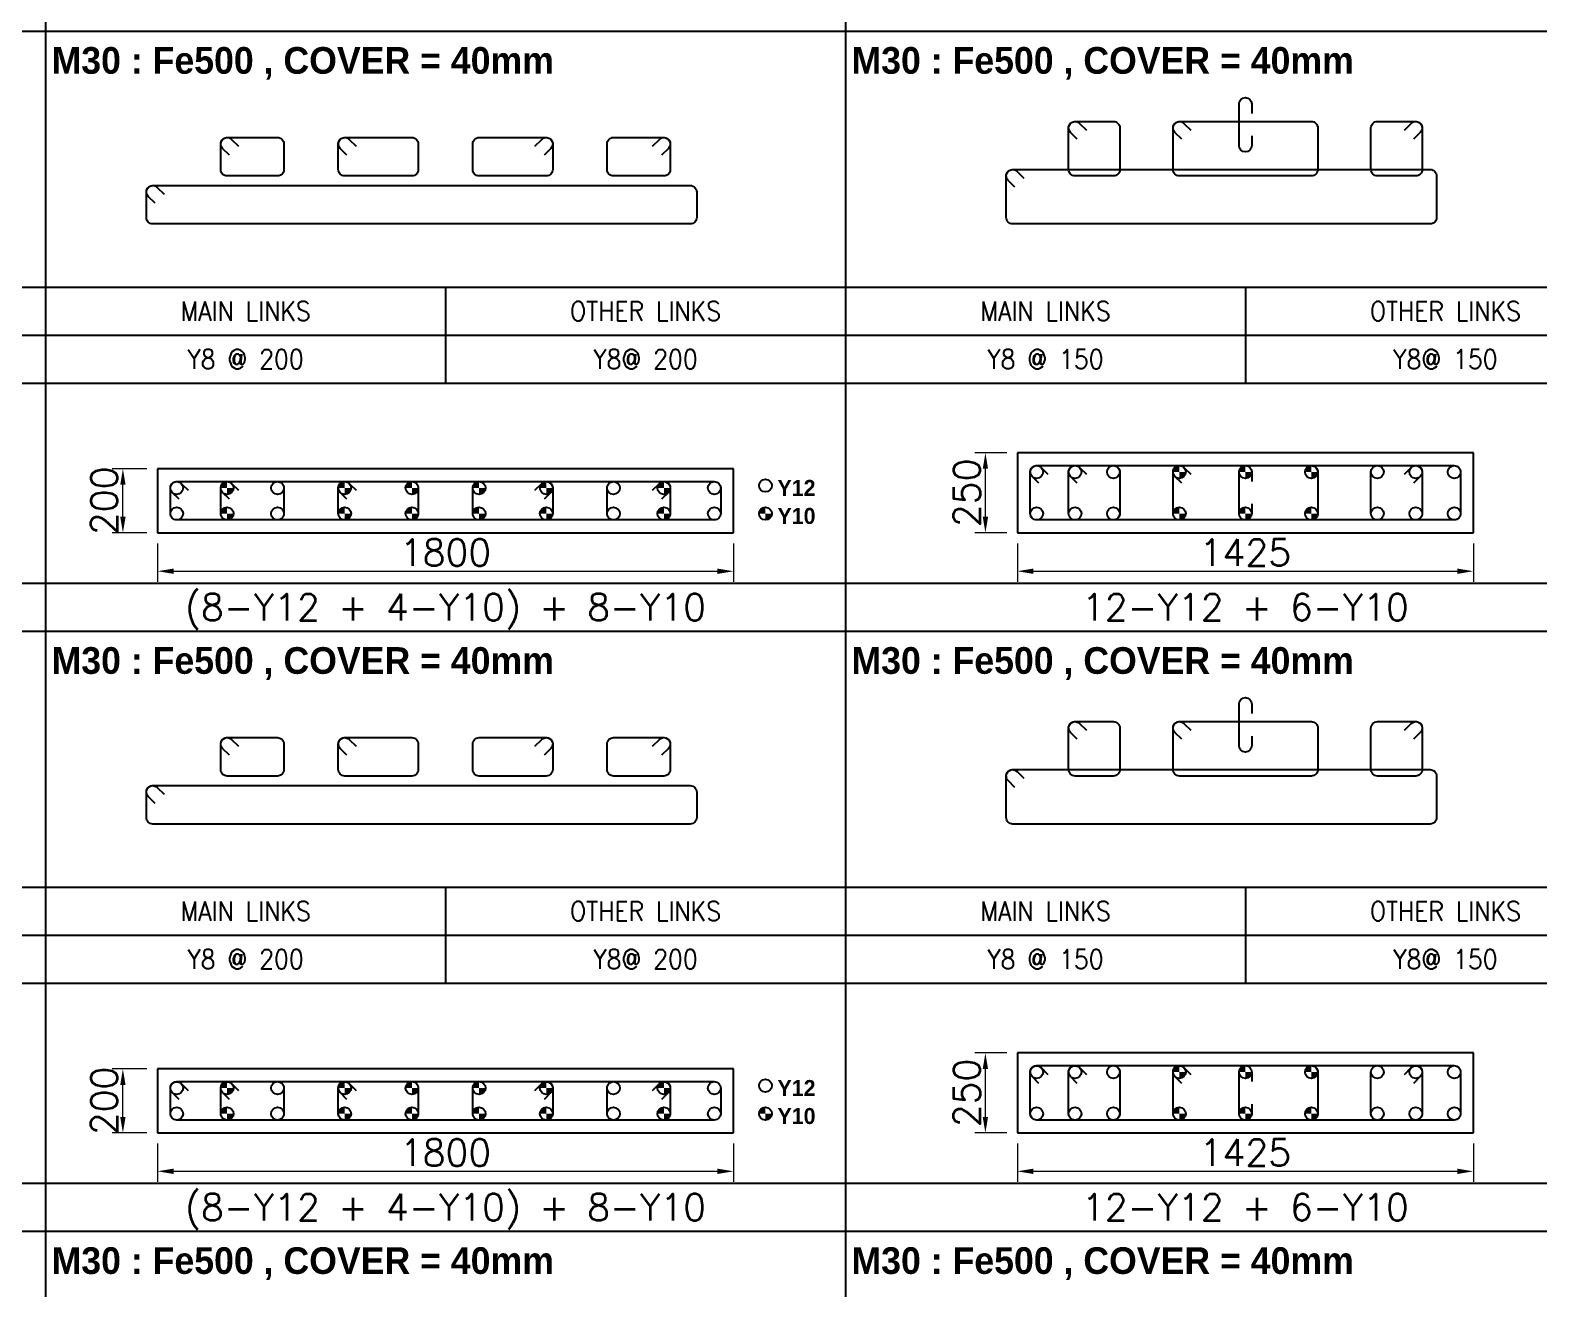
# Model space of a CAD drawing. Header units: millimetres. Extents: x -28707963 to -28231469, y 696001 to 896471.
# Drawn here: x -28290680 to -28276535, y 862882 to 874679 of the extents above; entities that cross this region are included whole.
import ezdxf
from ezdxf.enums import TextEntityAlignment as Align

# ---------------------------------------------------------------- set-up
doc = ezdxf.new("R2010")
doc.units = ezdxf.units.MM
doc.header["$MEASUREMENT"] = 0
doc.header["$PDMODE"] = 34
doc.header["$PDSIZE"] = -8
doc.layers.get('0').update_dxf_attribs({"lineweight": 5})
for name, color, linetype in [('04 NORMAL TEXT.', 4, 'Continuous'), ('09 COL TEXT-SCH', 2, 'Continuous'), ('14 REINF', 6, 'Continuous'), ('22 TABLE FRAME', 5, 'Continuous'), ('23 STIRRUPS', 5, 'Continuous'), ('TEXT', 4, 'Continuous')]:
    doc.layers.add(name, color=color, linetype=linetype)
doc.layers.add('19 COLUMN', color=1, linetype='Continuous', lineweight=25)
doc.styles.add('adani bold', font='')
doc.styles.add('ROMANS', font='simplex.shx')
doc.styles.get('adani bold').set_extended_font_data('Adani Bold', bold=True)
doc.dimstyles.new('D 50', dxfattribs={"dimscale": 100, "dimtxt": 3, "dimasz": 1.5, "dimexe": 1, "dimexo": 1, "dimgap": 0.5, "dimtad": 1, "dimdec": 0, "dimdsep": 46, "dimtxsty": 'ROMANS', "dimcen": 2.5, "dimclrd": 5, "dimclre": 5, "dimclrt": 4, "dimadec": 0, "dimazin": 0, "dimtfac": 1, "dimtdec": 0, "dimtmove": 0, "dimatfit": 3, "dimfxl": 1, "dimlwd": 0, "dimlwe": 0, "dimarcsym": 0})

# ---------------------------------------------------------------- blocks, each defined once
blk = doc.blocks.new('*D838')
at = {"color": 5, "lineweight": 0, "transparency": 16777216}
for p, q in [((-28289486, 864243), (-28289486, 863883)), ((-28284086, 864243), (-28284086, 863883)), ((-28289336, 863983), (-28284236, 863983))]:
    blk.add_line(p, q, dxfattribs=at)
at = {"color": 5, "transparency": 16777216}
for points in [[(-28289336, 864008), (-28289336, 863958), (-28289486, 863983)], [(-28284236, 863958), (-28284236, 864008), (-28284086, 863983)]]:
    blk.add_solid(points, dxfattribs=at)
at = {"layer": 'Defpoints', "color": 0, "transparency": 16777216}
for p in [(-28289486, 864343), (-28284086, 864343), (-28284086, 863983)]:
    blk.add_point(p, dxfattribs=at)
at = {"color": 4, "transparency": 16777216, "insert": (-28286786, 864158), "char_height": 250, "attachment_point": 5, "style": 'ROMANS'}
blk.add_mtext('1800', dxfattribs=at)
blk = doc.blocks.new('*D839')
at = {"color": 5, "lineweight": 0, "transparency": 16777216}
for p, q in [((-28289486, 869868), (-28289486, 869508)), ((-28284086, 869868), (-28284086, 869508)), ((-28289336, 869608), (-28284236, 869608))]:
    blk.add_line(p, q, dxfattribs=at)
at = {"color": 5, "transparency": 16777216}
for points in [[(-28289336, 869633), (-28289336, 869583), (-28289486, 869608)], [(-28284236, 869583), (-28284236, 869633), (-28284086, 869608)]]:
    blk.add_solid(points, dxfattribs=at)
at = {"layer": 'Defpoints', "color": 0, "transparency": 16777216}
for p in [(-28289486, 869968), (-28284086, 869968), (-28284086, 869608)]:
    blk.add_point(p, dxfattribs=at)
at = {"color": 4, "transparency": 16777216, "insert": (-28286786, 869783), "char_height": 250, "attachment_point": 5, "style": 'ROMANS'}
blk.add_mtext('1800', dxfattribs=at)
blk = doc.blocks.new('*D841')
at = {"color": 5, "lineweight": 0, "transparency": 16777216}
for p, q in [((-28281424, 864243), (-28281424, 863883)), ((-28277149, 864243), (-28277149, 863883)), ((-28281274, 863983), (-28277299, 863983))]:
    blk.add_line(p, q, dxfattribs=at)
at = {"color": 5, "transparency": 16777216}
for points in [[(-28281274, 864008), (-28281274, 863958), (-28281424, 863983)], [(-28277299, 863958), (-28277299, 864008), (-28277149, 863983)]]:
    blk.add_solid(points, dxfattribs=at)
at = {"layer": 'Defpoints', "color": 0, "transparency": 16777216}
for p in [(-28281424, 864343), (-28277149, 864343), (-28277149, 863983)]:
    blk.add_point(p, dxfattribs=at)
at = {"color": 4, "transparency": 16777216, "insert": (-28279286, 864158), "char_height": 250, "attachment_point": 5, "style": 'ROMANS'}
blk.add_mtext('1425', dxfattribs=at)
blk = doc.blocks.new('*D842')
at = {"color": 5, "lineweight": 0, "transparency": 16777216}
for p, q in [((-28281524, 865093), (-28281824, 865093)), ((-28281724, 864493), (-28281724, 864943)), ((-28281524, 864343), (-28281824, 864343))]:
    blk.add_line(p, q, dxfattribs=at)
at = {"color": 5, "transparency": 16777216}
for points in [[(-28281699, 864943), (-28281749, 864943), (-28281724, 865093)], [(-28281749, 864493), (-28281699, 864493), (-28281724, 864343)]]:
    blk.add_solid(points, dxfattribs=at)
at = {"layer": 'Defpoints', "color": 0, "transparency": 16777216}
for p in [(-28281724, 865093), (-28281424, 865093), (-28281424, 864343)]:
    blk.add_point(p, dxfattribs=at)
at = {"color": 4, "transparency": 16777216, "insert": (-28281899, 864718), "char_height": 250, "attachment_point": 5, "rotation": 90, "style": 'ROMANS'}
blk.add_mtext('250', dxfattribs=at)
blk = doc.blocks.new('*D843')
at = {"color": 5, "lineweight": 0, "transparency": 16777216}
for p, q in [((-28281424, 869868), (-28281424, 869508)), ((-28277149, 869868), (-28277149, 869508)), ((-28281274, 869608), (-28277299, 869608))]:
    blk.add_line(p, q, dxfattribs=at)
at = {"color": 5, "transparency": 16777216}
for points in [[(-28281274, 869633), (-28281274, 869583), (-28281424, 869608)], [(-28277299, 869583), (-28277299, 869633), (-28277149, 869608)]]:
    blk.add_solid(points, dxfattribs=at)
at = {"layer": 'Defpoints', "color": 0, "transparency": 16777216}
for p in [(-28281424, 869968), (-28277149, 869968), (-28277149, 869608)]:
    blk.add_point(p, dxfattribs=at)
at = {"color": 4, "transparency": 16777216, "insert": (-28279286, 869783), "char_height": 250, "attachment_point": 5, "style": 'ROMANS'}
blk.add_mtext('1425', dxfattribs=at)
blk = doc.blocks.new('*D844')
at = {"color": 5, "lineweight": 0, "transparency": 16777216}
for p, q in [((-28281524, 870718), (-28281824, 870718)), ((-28281724, 870118), (-28281724, 870568)), ((-28281524, 869968), (-28281824, 869968))]:
    blk.add_line(p, q, dxfattribs=at)
at = {"color": 5, "transparency": 16777216}
for points in [[(-28281699, 870568), (-28281749, 870568), (-28281724, 870718)], [(-28281749, 870118), (-28281699, 870118), (-28281724, 869968)]]:
    blk.add_solid(points, dxfattribs=at)
at = {"layer": 'Defpoints', "color": 0, "transparency": 16777216}
for p in [(-28281724, 870718), (-28281424, 870718), (-28281424, 869968)]:
    blk.add_point(p, dxfattribs=at)
at = {"color": 4, "transparency": 16777216, "insert": (-28281899, 870343), "char_height": 250, "attachment_point": 5, "rotation": 90, "style": 'ROMANS'}
blk.add_mtext('250', dxfattribs=at)
blk = doc.blocks.new('*D859')
at = {"color": 5, "lineweight": 0, "transparency": 16777216}
for p, q in [((-28289586, 864943), (-28289911, 864943)), ((-28289811, 864493), (-28289811, 864793)), ((-28289586, 864343), (-28289911, 864343))]:
    blk.add_line(p, q, dxfattribs=at)
at = {"color": 5, "transparency": 16777216}
for points in [[(-28289786, 864793), (-28289836, 864793), (-28289811, 864943)], [(-28289836, 864493), (-28289786, 864493), (-28289811, 864343)]]:
    blk.add_solid(points, dxfattribs=at)
at = {"layer": 'Defpoints', "color": 0, "transparency": 16777216}
for p in [(-28289811, 864943), (-28289486, 864943), (-28289486, 864343)]:
    blk.add_point(p, dxfattribs=at)
at = {"color": 4, "transparency": 16777216, "insert": (-28289986, 864643), "char_height": 250, "attachment_point": 5, "rotation": 90, "style": 'ROMANS'}
blk.add_mtext('200', dxfattribs=at)
blk = doc.blocks.new('*D860')
at = {"color": 5, "lineweight": 0, "transparency": 16777216}
for p, q in [((-28289586, 870568), (-28289911, 870568)), ((-28289811, 870118), (-28289811, 870418)), ((-28289586, 869968), (-28289911, 869968))]:
    blk.add_line(p, q, dxfattribs=at)
at = {"color": 5, "transparency": 16777216}
for points in [[(-28289786, 870418), (-28289836, 870418), (-28289811, 870568)], [(-28289836, 870118), (-28289786, 870118), (-28289811, 869968)]]:
    blk.add_solid(points, dxfattribs=at)
at = {"layer": 'Defpoints', "color": 0, "transparency": 16777216}
for p in [(-28289811, 870568), (-28289486, 870568), (-28289486, 869968)]:
    blk.add_point(p, dxfattribs=at)
at = {"color": 4, "transparency": 16777216, "insert": (-28289986, 870268), "char_height": 250, "attachment_point": 5, "rotation": 90, "style": 'ROMANS'}
blk.add_mtext('200', dxfattribs=at)

msp = doc.modelspace()

# ---------------------------------------------------------------- hatches: boundary and pattern name
at = {"layer": '14 REINF'}
h = msp.add_hatch(color=6, dxfattribs=at)
edge = h.paths.add_edge_path(flags=0)
edge.add_line((-28279964.8, 870538.4), (-28279904.8, 870538.4))
edge.add_line((-28279904.8, 870538.4), (-28279904.8, 870598.4))
edge.add_arc((-28279904.8, 870538.4), 60, 90, 180)
edge = h.paths.add_edge_path(flags=0)
edge.add_line((-28279844.8, 870538.4), (-28279904.8, 870538.4))
edge.add_line((-28279904.8, 870538.4), (-28279904.8, 870478.4))
edge.add_arc((-28279904.8, 870538.4), 60, 270, 360)
h = msp.add_hatch(color=6, dxfattribs=at)
edge = h.paths.add_edge_path(flags=0)
edge.add_line((-28279346.1, 870538.4), (-28279286.1, 870538.4))
edge.add_line((-28279286.1, 870538.4), (-28279286.1, 870598.4))
edge.add_arc((-28279286.1, 870538.4), 60, 90, 180)
edge = h.paths.add_edge_path(flags=0)
edge.add_line((-28279226.1, 870538.4), (-28279286.1, 870538.4))
edge.add_line((-28279286.1, 870538.4), (-28279286.1, 870478.4))
edge.add_arc((-28279286.1, 870538.4), 60, 270, 360)
h = msp.add_hatch(color=6, dxfattribs=at)
edge = h.paths.add_edge_path(flags=0)
edge.add_line((-28278727.3, 870538.4), (-28278667.3, 870538.4))
edge.add_line((-28278667.3, 870538.4), (-28278667.3, 870598.4))
edge.add_arc((-28278667.3, 870538.4), 60, 90, 180)
edge = h.paths.add_edge_path(flags=0)
edge.add_line((-28278607.3, 870538.4), (-28278667.3, 870538.4))
edge.add_line((-28278667.3, 870538.4), (-28278667.3, 870478.4))
edge.add_arc((-28278667.3, 870538.4), 60, 270, 360)
h = msp.add_hatch(color=6, dxfattribs=at)
edge = h.paths.add_edge_path(flags=0)
edge.add_line((-28288893.6, 870388.4), (-28288833.6, 870388.4))
edge.add_line((-28288833.6, 870388.4), (-28288833.6, 870448.4))
edge.add_arc((-28288833.6, 870388.4), 60, 90, 180)
edge = h.paths.add_edge_path(flags=0)
edge.add_line((-28288773.6, 870388.4), (-28288833.6, 870388.4))
edge.add_line((-28288833.6, 870388.4), (-28288833.6, 870328.4))
edge.add_arc((-28288833.6, 870388.4), 60, 270, 360)
h = msp.add_hatch(color=6, dxfattribs=at)
edge = h.paths.add_edge_path(flags=0)
edge.add_line((-28287791.1, 870388.4), (-28287731.1, 870388.4))
edge.add_line((-28287731.1, 870388.4), (-28287731.1, 870448.4))
edge.add_arc((-28287731.1, 870388.4), 60, 90, 180)
edge = h.paths.add_edge_path(flags=0)
edge.add_line((-28287671.1, 870388.4), (-28287731.1, 870388.4))
edge.add_line((-28287731.1, 870388.4), (-28287731.1, 870328.4))
edge.add_arc((-28287731.1, 870388.4), 60, 270, 360)
h = msp.add_hatch(color=6, dxfattribs=at)
edge = h.paths.add_edge_path(flags=0)
edge.add_line((-28287161.1, 870388.4), (-28287101.1, 870388.4))
edge.add_line((-28287101.1, 870388.4), (-28287101.1, 870448.4))
edge.add_arc((-28287101.1, 870388.4), 60, 90, 180)
edge = h.paths.add_edge_path(flags=0)
edge.add_line((-28287041.1, 870388.4), (-28287101.1, 870388.4))
edge.add_line((-28287101.1, 870388.4), (-28287101.1, 870328.4))
edge.add_arc((-28287101.1, 870388.4), 60, 270, 360)
h = msp.add_hatch(color=6, dxfattribs=at)
edge = h.paths.add_edge_path(flags=0)
edge.add_line((-28286531.1, 870388.4), (-28286471.1, 870388.4))
edge.add_line((-28286471.1, 870388.4), (-28286471.1, 870448.4))
edge.add_arc((-28286471.1, 870388.4), 60, 90, 180)
edge = h.paths.add_edge_path(flags=0)
edge.add_line((-28286411.1, 870388.4), (-28286471.1, 870388.4))
edge.add_line((-28286471.1, 870388.4), (-28286471.1, 870328.4))
edge.add_arc((-28286471.1, 870388.4), 60, 270, 360)
h = msp.add_hatch(color=6, dxfattribs=at)
edge = h.paths.add_edge_path(flags=0)
edge.add_line((-28285901.1, 870388.4), (-28285841.1, 870388.4))
edge.add_line((-28285841.1, 870388.4), (-28285841.1, 870448.4))
edge.add_arc((-28285841.1, 870388.4), 60, 90, 180)
edge = h.paths.add_edge_path(flags=0)
edge.add_line((-28285781.1, 870388.4), (-28285841.1, 870388.4))
edge.add_line((-28285841.1, 870388.4), (-28285841.1, 870328.4))
edge.add_arc((-28285841.1, 870388.4), 60, 270, 360)
h = msp.add_hatch(color=6, dxfattribs=at)
edge = h.paths.add_edge_path(flags=0)
edge.add_line((-28284798.6, 870388.4), (-28284738.6, 870388.4))
edge.add_line((-28284738.6, 870388.4), (-28284738.6, 870448.4))
edge.add_arc((-28284738.6, 870388.4), 60, 90, 180)
edge = h.paths.add_edge_path(flags=0)
edge.add_line((-28284678.6, 870388.4), (-28284738.6, 870388.4))
edge.add_line((-28284738.6, 870388.4), (-28284738.6, 870328.4))
edge.add_arc((-28284738.6, 870388.4), 60, 270, 360)
h = msp.add_hatch(color=6, dxfattribs=at)
edge = h.paths.add_edge_path(flags=0)
edge.add_line((-28288893.6, 870148.4), (-28288833.6, 870148.4))
edge.add_line((-28288833.6, 870148.4), (-28288833.6, 870208.4))
edge.add_arc((-28288833.6, 870148.4), 60, 90, 180)
edge = h.paths.add_edge_path(flags=0)
edge.add_line((-28288773.6, 870148.4), (-28288833.6, 870148.4))
edge.add_line((-28288833.6, 870148.4), (-28288833.6, 870088.4))
edge.add_arc((-28288833.6, 870148.4), 60, 270, 360)
h = msp.add_hatch(color=6, dxfattribs=at)
edge = h.paths.add_edge_path(flags=0)
edge.add_line((-28287791.1, 870148.4), (-28287731.1, 870148.4))
edge.add_line((-28287731.1, 870148.4), (-28287731.1, 870208.4))
edge.add_arc((-28287731.1, 870148.4), 60, 90, 180)
edge = h.paths.add_edge_path(flags=0)
edge.add_line((-28287671.1, 870148.4), (-28287731.1, 870148.4))
edge.add_line((-28287731.1, 870148.4), (-28287731.1, 870088.4))
edge.add_arc((-28287731.1, 870148.4), 60, 270, 360)
h = msp.add_hatch(color=6, dxfattribs=at)
edge = h.paths.add_edge_path(flags=0)
edge.add_line((-28287161.1, 870148.4), (-28287101.1, 870148.4))
edge.add_line((-28287101.1, 870148.4), (-28287101.1, 870208.4))
edge.add_arc((-28287101.1, 870148.4), 60, 90, 180)
edge = h.paths.add_edge_path(flags=0)
edge.add_line((-28287041.1, 870148.4), (-28287101.1, 870148.4))
edge.add_line((-28287101.1, 870148.4), (-28287101.1, 870088.4))
edge.add_arc((-28287101.1, 870148.4), 60, 270, 360)
h = msp.add_hatch(color=6, dxfattribs=at)
edge = h.paths.add_edge_path(flags=0)
edge.add_line((-28286531.1, 870148.4), (-28286471.1, 870148.4))
edge.add_line((-28286471.1, 870148.4), (-28286471.1, 870208.4))
edge.add_arc((-28286471.1, 870148.4), 60, 90, 180)
edge = h.paths.add_edge_path(flags=0)
edge.add_line((-28286411.1, 870148.4), (-28286471.1, 870148.4))
edge.add_line((-28286471.1, 870148.4), (-28286471.1, 870088.4))
edge.add_arc((-28286471.1, 870148.4), 60, 270, 360)
h = msp.add_hatch(color=6, dxfattribs=at)
edge = h.paths.add_edge_path(flags=0)
edge.add_line((-28285901.1, 870148.4), (-28285841.1, 870148.4))
edge.add_line((-28285841.1, 870148.4), (-28285841.1, 870208.4))
edge.add_arc((-28285841.1, 870148.4), 60, 90, 180)
edge = h.paths.add_edge_path(flags=0)
edge.add_line((-28285781.1, 870148.4), (-28285841.1, 870148.4))
edge.add_line((-28285841.1, 870148.4), (-28285841.1, 870088.4))
edge.add_arc((-28285841.1, 870148.4), 60, 270, 360)
h = msp.add_hatch(color=6, dxfattribs=at)
edge = h.paths.add_edge_path(flags=0)
edge.add_line((-28284798.6, 870148.4), (-28284738.6, 870148.4))
edge.add_line((-28284738.6, 870148.4), (-28284738.6, 870208.4))
edge.add_arc((-28284738.6, 870148.4), 60, 90, 180)
edge = h.paths.add_edge_path(flags=0)
edge.add_line((-28284678.6, 870148.4), (-28284738.6, 870148.4))
edge.add_line((-28284738.6, 870148.4), (-28284738.6, 870088.4))
edge.add_arc((-28284738.6, 870148.4), 60, 270, 360)
h = msp.add_hatch(color=6, dxfattribs=at)
edge = h.paths.add_edge_path(flags=0)
edge.add_line((-28283846.1, 870148.4), (-28283786.1, 870148.4))
edge.add_line((-28283786.1, 870148.4), (-28283786.1, 870208.4))
edge.add_arc((-28283786.1, 870148.4), 60, 90, 180)
edge = h.paths.add_edge_path(flags=0)
edge.add_line((-28283726.1, 870148.4), (-28283786.1, 870148.4))
edge.add_line((-28283786.1, 870148.4), (-28283786.1, 870088.4))
edge.add_arc((-28283786.1, 870148.4), 60, 270, 360)
h = msp.add_hatch(color=6, dxfattribs=at)
edge = h.paths.add_edge_path(flags=0)
edge.add_line((-28279964.8, 870148.4), (-28279904.8, 870148.4))
edge.add_line((-28279904.8, 870148.4), (-28279904.8, 870208.4))
edge.add_arc((-28279904.8, 870148.4), 60, 90, 180)
edge = h.paths.add_edge_path(flags=0)
edge.add_line((-28279844.8, 870148.4), (-28279904.8, 870148.4))
edge.add_line((-28279904.8, 870148.4), (-28279904.8, 870088.4))
edge.add_arc((-28279904.8, 870148.4), 60, 270, 360)
h = msp.add_hatch(color=6, dxfattribs=at)
edge = h.paths.add_edge_path(flags=0)
edge.add_line((-28279346.1, 870148.4), (-28279286.1, 870148.4))
edge.add_line((-28279286.1, 870148.4), (-28279286.1, 870208.4))
edge.add_arc((-28279286.1, 870148.4), 60, 90, 180)
edge = h.paths.add_edge_path(flags=0)
edge.add_line((-28279226.1, 870148.4), (-28279286.1, 870148.4))
edge.add_line((-28279286.1, 870148.4), (-28279286.1, 870088.4))
edge.add_arc((-28279286.1, 870148.4), 60, 270, 360)
h = msp.add_hatch(color=6, dxfattribs=at)
edge = h.paths.add_edge_path(flags=0)
edge.add_line((-28278727.3, 870148.4), (-28278667.3, 870148.4))
edge.add_line((-28278667.3, 870148.4), (-28278667.3, 870208.4))
edge.add_arc((-28278667.3, 870148.4), 60, 90, 180)
edge = h.paths.add_edge_path(flags=0)
edge.add_line((-28278607.3, 870148.4), (-28278667.3, 870148.4))
edge.add_line((-28278667.3, 870148.4), (-28278667.3, 870088.4))
edge.add_arc((-28278667.3, 870148.4), 60, 270, 360)
h = msp.add_hatch(color=6, dxfattribs=at)
edge = h.paths.add_edge_path(flags=0)
edge.add_line((-28279964.8, 864913.4), (-28279904.8, 864913.4))
edge.add_line((-28279904.8, 864913.4), (-28279904.8, 864973.4))
edge.add_arc((-28279904.8, 864913.4), 60, 90, 180)
edge = h.paths.add_edge_path(flags=0)
edge.add_line((-28279844.8, 864913.4), (-28279904.8, 864913.4))
edge.add_line((-28279904.8, 864913.4), (-28279904.8, 864853.4))
edge.add_arc((-28279904.8, 864913.4), 60, 270, 360)
h = msp.add_hatch(color=6, dxfattribs=at)
edge = h.paths.add_edge_path(flags=0)
edge.add_line((-28279346.1, 864913.4), (-28279286.1, 864913.4))
edge.add_line((-28279286.1, 864913.4), (-28279286.1, 864973.4))
edge.add_arc((-28279286.1, 864913.4), 60, 90, 180)
edge = h.paths.add_edge_path(flags=0)
edge.add_line((-28279226.1, 864913.4), (-28279286.1, 864913.4))
edge.add_line((-28279286.1, 864913.4), (-28279286.1, 864853.4))
edge.add_arc((-28279286.1, 864913.4), 60, 270, 360)
h = msp.add_hatch(color=6, dxfattribs=at)
edge = h.paths.add_edge_path(flags=0)
edge.add_line((-28278727.3, 864913.4), (-28278667.3, 864913.4))
edge.add_line((-28278667.3, 864913.4), (-28278667.3, 864973.4))
edge.add_arc((-28278667.3, 864913.4), 60, 90, 180)
edge = h.paths.add_edge_path(flags=0)
edge.add_line((-28278607.3, 864913.4), (-28278667.3, 864913.4))
edge.add_line((-28278667.3, 864913.4), (-28278667.3, 864853.4))
edge.add_arc((-28278667.3, 864913.4), 60, 270, 360)
h = msp.add_hatch(color=6, dxfattribs=at)
edge = h.paths.add_edge_path(flags=0)
edge.add_line((-28288893.6, 864763.4), (-28288833.6, 864763.4))
edge.add_line((-28288833.6, 864763.4), (-28288833.6, 864823.4))
edge.add_arc((-28288833.6, 864763.4), 60, 90, 180)
edge = h.paths.add_edge_path(flags=0)
edge.add_line((-28288773.6, 864763.4), (-28288833.6, 864763.4))
edge.add_line((-28288833.6, 864763.4), (-28288833.6, 864703.4))
edge.add_arc((-28288833.6, 864763.4), 60, 270, 360)
h = msp.add_hatch(color=6, dxfattribs=at)
edge = h.paths.add_edge_path(flags=0)
edge.add_line((-28287791.1, 864763.4), (-28287731.1, 864763.4))
edge.add_line((-28287731.1, 864763.4), (-28287731.1, 864823.4))
edge.add_arc((-28287731.1, 864763.4), 60, 90, 180)
edge = h.paths.add_edge_path(flags=0)
edge.add_line((-28287671.1, 864763.4), (-28287731.1, 864763.4))
edge.add_line((-28287731.1, 864763.4), (-28287731.1, 864703.4))
edge.add_arc((-28287731.1, 864763.4), 60, 270, 360)
h = msp.add_hatch(color=6, dxfattribs=at)
edge = h.paths.add_edge_path(flags=0)
edge.add_line((-28287161.1, 864763.4), (-28287101.1, 864763.4))
edge.add_line((-28287101.1, 864763.4), (-28287101.1, 864823.4))
edge.add_arc((-28287101.1, 864763.4), 60, 90, 180)
edge = h.paths.add_edge_path(flags=0)
edge.add_line((-28287041.1, 864763.4), (-28287101.1, 864763.4))
edge.add_line((-28287101.1, 864763.4), (-28287101.1, 864703.4))
edge.add_arc((-28287101.1, 864763.4), 60, 270, 360)
h = msp.add_hatch(color=6, dxfattribs=at)
edge = h.paths.add_edge_path(flags=0)
edge.add_line((-28286531.1, 864763.4), (-28286471.1, 864763.4))
edge.add_line((-28286471.1, 864763.4), (-28286471.1, 864823.4))
edge.add_arc((-28286471.1, 864763.4), 60, 90, 180)
edge = h.paths.add_edge_path(flags=0)
edge.add_line((-28286411.1, 864763.4), (-28286471.1, 864763.4))
edge.add_line((-28286471.1, 864763.4), (-28286471.1, 864703.4))
edge.add_arc((-28286471.1, 864763.4), 60, 270, 360)
h = msp.add_hatch(color=6, dxfattribs=at)
edge = h.paths.add_edge_path(flags=0)
edge.add_line((-28285901.1, 864763.4), (-28285841.1, 864763.4))
edge.add_line((-28285841.1, 864763.4), (-28285841.1, 864823.4))
edge.add_arc((-28285841.1, 864763.4), 60, 90, 180)
edge = h.paths.add_edge_path(flags=0)
edge.add_line((-28285781.1, 864763.4), (-28285841.1, 864763.4))
edge.add_line((-28285841.1, 864763.4), (-28285841.1, 864703.4))
edge.add_arc((-28285841.1, 864763.4), 60, 270, 360)
h = msp.add_hatch(color=6, dxfattribs=at)
edge = h.paths.add_edge_path(flags=0)
edge.add_line((-28284798.6, 864763.4), (-28284738.6, 864763.4))
edge.add_line((-28284738.6, 864763.4), (-28284738.6, 864823.4))
edge.add_arc((-28284738.6, 864763.4), 60, 90, 180)
edge = h.paths.add_edge_path(flags=0)
edge.add_line((-28284678.6, 864763.4), (-28284738.6, 864763.4))
edge.add_line((-28284738.6, 864763.4), (-28284738.6, 864703.4))
edge.add_arc((-28284738.6, 864763.4), 60, 270, 360)
h = msp.add_hatch(color=6, dxfattribs=at)
edge = h.paths.add_edge_path(flags=0)
edge.add_line((-28288893.6, 864523.4), (-28288833.6, 864523.4))
edge.add_line((-28288833.6, 864523.4), (-28288833.6, 864583.4))
edge.add_arc((-28288833.6, 864523.4), 60, 90, 180)
edge = h.paths.add_edge_path(flags=0)
edge.add_line((-28288773.6, 864523.4), (-28288833.6, 864523.4))
edge.add_line((-28288833.6, 864523.4), (-28288833.6, 864463.4))
edge.add_arc((-28288833.6, 864523.4), 60, 270, 360)
h = msp.add_hatch(color=6, dxfattribs=at)
edge = h.paths.add_edge_path(flags=0)
edge.add_line((-28287791.1, 864523.4), (-28287731.1, 864523.4))
edge.add_line((-28287731.1, 864523.4), (-28287731.1, 864583.4))
edge.add_arc((-28287731.1, 864523.4), 60, 90, 180)
edge = h.paths.add_edge_path(flags=0)
edge.add_line((-28287671.1, 864523.4), (-28287731.1, 864523.4))
edge.add_line((-28287731.1, 864523.4), (-28287731.1, 864463.4))
edge.add_arc((-28287731.1, 864523.4), 60, 270, 360)
h = msp.add_hatch(color=6, dxfattribs=at)
edge = h.paths.add_edge_path(flags=0)
edge.add_line((-28287161.1, 864523.4), (-28287101.1, 864523.4))
edge.add_line((-28287101.1, 864523.4), (-28287101.1, 864583.4))
edge.add_arc((-28287101.1, 864523.4), 60, 90, 180)
edge = h.paths.add_edge_path(flags=0)
edge.add_line((-28287041.1, 864523.4), (-28287101.1, 864523.4))
edge.add_line((-28287101.1, 864523.4), (-28287101.1, 864463.4))
edge.add_arc((-28287101.1, 864523.4), 60, 270, 360)
h = msp.add_hatch(color=6, dxfattribs=at)
edge = h.paths.add_edge_path(flags=0)
edge.add_line((-28286531.1, 864523.4), (-28286471.1, 864523.4))
edge.add_line((-28286471.1, 864523.4), (-28286471.1, 864583.4))
edge.add_arc((-28286471.1, 864523.4), 60, 90, 180)
edge = h.paths.add_edge_path(flags=0)
edge.add_line((-28286411.1, 864523.4), (-28286471.1, 864523.4))
edge.add_line((-28286471.1, 864523.4), (-28286471.1, 864463.4))
edge.add_arc((-28286471.1, 864523.4), 60, 270, 360)
h = msp.add_hatch(color=6, dxfattribs=at)
edge = h.paths.add_edge_path(flags=0)
edge.add_line((-28285901.1, 864523.4), (-28285841.1, 864523.4))
edge.add_line((-28285841.1, 864523.4), (-28285841.1, 864583.4))
edge.add_arc((-28285841.1, 864523.4), 60, 90, 180)
edge = h.paths.add_edge_path(flags=0)
edge.add_line((-28285781.1, 864523.4), (-28285841.1, 864523.4))
edge.add_line((-28285841.1, 864523.4), (-28285841.1, 864463.4))
edge.add_arc((-28285841.1, 864523.4), 60, 270, 360)
h = msp.add_hatch(color=6, dxfattribs=at)
edge = h.paths.add_edge_path(flags=0)
edge.add_line((-28284798.6, 864523.4), (-28284738.6, 864523.4))
edge.add_line((-28284738.6, 864523.4), (-28284738.6, 864583.4))
edge.add_arc((-28284738.6, 864523.4), 60, 90, 180)
edge = h.paths.add_edge_path(flags=0)
edge.add_line((-28284678.6, 864523.4), (-28284738.6, 864523.4))
edge.add_line((-28284738.6, 864523.4), (-28284738.6, 864463.4))
edge.add_arc((-28284738.6, 864523.4), 60, 270, 360)
h = msp.add_hatch(color=6, dxfattribs=at)
edge = h.paths.add_edge_path(flags=0)
edge.add_line((-28283846.1, 864523.4), (-28283786.1, 864523.4))
edge.add_line((-28283786.1, 864523.4), (-28283786.1, 864583.4))
edge.add_arc((-28283786.1, 864523.4), 60, 90, 180)
edge = h.paths.add_edge_path(flags=0)
edge.add_line((-28283726.1, 864523.4), (-28283786.1, 864523.4))
edge.add_line((-28283786.1, 864523.4), (-28283786.1, 864463.4))
edge.add_arc((-28283786.1, 864523.4), 60, 270, 360)
h = msp.add_hatch(color=6, dxfattribs=at)
edge = h.paths.add_edge_path(flags=0)
edge.add_line((-28279964.8, 864523.4), (-28279904.8, 864523.4))
edge.add_line((-28279904.8, 864523.4), (-28279904.8, 864583.4))
edge.add_arc((-28279904.8, 864523.4), 60, 90, 180)
edge = h.paths.add_edge_path(flags=0)
edge.add_line((-28279844.8, 864523.4), (-28279904.8, 864523.4))
edge.add_line((-28279904.8, 864523.4), (-28279904.8, 864463.4))
edge.add_arc((-28279904.8, 864523.4), 60, 270, 360)
h = msp.add_hatch(color=6, dxfattribs=at)
edge = h.paths.add_edge_path(flags=0)
edge.add_line((-28279346.1, 864523.4), (-28279286.1, 864523.4))
edge.add_line((-28279286.1, 864523.4), (-28279286.1, 864583.4))
edge.add_arc((-28279286.1, 864523.4), 60, 90, 180)
edge = h.paths.add_edge_path(flags=0)
edge.add_line((-28279226.1, 864523.4), (-28279286.1, 864523.4))
edge.add_line((-28279286.1, 864523.4), (-28279286.1, 864463.4))
edge.add_arc((-28279286.1, 864523.4), 60, 270, 360)
h = msp.add_hatch(color=6, dxfattribs=at)
edge = h.paths.add_edge_path(flags=0)
edge.add_line((-28278727.3, 864523.4), (-28278667.3, 864523.4))
edge.add_line((-28278667.3, 864523.4), (-28278667.3, 864583.4))
edge.add_arc((-28278667.3, 864523.4), 60, 90, 180)
edge = h.paths.add_edge_path(flags=0)
edge.add_line((-28278607.3, 864523.4), (-28278667.3, 864523.4))
edge.add_line((-28278667.3, 864523.4), (-28278667.3, 864463.4))
edge.add_arc((-28278667.3, 864523.4), 60, 270, 360)

# ---------------------------------------------------------------- linework, layer by layer
msp.add_lwpolyline([(-28341538.8, 788796.2), (-28242181.2, 788796.2), (-28242181.2, 874671.2), (-28341538.8, 874671.2)], close=True)
at = {"layer": '14 REINF', "color": 6}
for centre in [(-28281243.6, 870538.4), (-28280883.6, 870538.4), (-28280523.6, 870538.4), (-28279904.8, 870538.4), (-28279286.1, 870538.4), (-28278667.3, 870538.4), (-28278048.6, 870538.4), (-28277688.6, 870538.4), (-28277328.6, 870538.4), (-28289306.1, 870388.4), (-28288833.6, 870388.4), (-28288361.1, 870388.4), (-28287731.1, 870388.4), (-28287101.1, 870388.4), (-28286471.1, 870388.4), (-28285841.1, 870388.4), (-28285211.1, 870388.4), (-28284738.6, 870388.4), (-28284266.1, 870388.4), (-28283786.1, 870410.9), (-28289306.1, 870148.4), (-28288833.6, 870148.4), (-28288361.1, 870148.4), (-28287731.1, 870148.4), (-28287101.1, 870148.4), (-28286471.1, 870148.4), (-28285841.1, 870148.4), (-28285211.1, 870148.4), (-28284738.6, 870148.4), (-28284266.1, 870148.4), (-28283786.1, 870148.4), (-28281243.6, 870148.4), (-28280883.6, 870148.4), (-28280523.6, 870148.4), (-28279904.8, 870148.4), (-28279286.1, 870148.4), (-28278667.3, 870148.4), (-28278048.6, 870148.4), (-28277688.6, 870148.4), (-28277328.6, 870148.4), (-28281243.6, 864913.4), (-28280883.6, 864913.4), (-28280523.6, 864913.4), (-28279904.8, 864913.4), (-28279286.1, 864913.4), (-28278667.3, 864913.4), (-28278048.6, 864913.4), (-28277688.6, 864913.4), (-28277328.6, 864913.4), (-28289306.1, 864763.4), (-28288833.6, 864763.4), (-28288361.1, 864763.4), (-28287731.1, 864763.4), (-28287101.1, 864763.4), (-28286471.1, 864763.4), (-28285841.1, 864763.4), (-28285211.1, 864763.4), (-28284738.6, 864763.4), (-28284266.1, 864763.4), (-28283786.1, 864785.9), (-28289306.1, 864523.4), (-28288833.6, 864523.4), (-28288361.1, 864523.4), (-28287731.1, 864523.4), (-28287101.1, 864523.4), (-28286471.1, 864523.4), (-28285841.1, 864523.4), (-28285211.1, 864523.4), (-28284738.6, 864523.4), (-28284266.1, 864523.4), (-28283786.1, 864523.4), (-28281243.6, 864523.4), (-28280883.6, 864523.4), (-28280523.6, 864523.4), (-28279904.8, 864523.4), (-28279286.1, 864523.4), (-28278667.3, 864523.4), (-28278048.6, 864523.4), (-28277688.6, 864523.4), (-28277328.6, 864523.4)]:
    msp.add_circle(centre, 60, dxfattribs=at)
at = {"layer": '19 COLUMN', "color": 4}
for points in [[(-28277148.6, 870718.4), (-28281423.6, 870718.4)], [(-28281423.6, 870718.4), (-28281423.6, 869968.4)], [(-28277148.6, 869968.4), (-28277148.6, 870718.4)], [(-28284086.1, 870568.4), (-28289486.1, 870568.4)], [(-28289486.1, 870568.4), (-28289486.1, 869968.4)], [(-28284086.1, 869968.4), (-28284086.1, 870568.4)], [(-28289486.1, 869968.4), (-28284086.1, 869968.4)], [(-28281423.6, 869968.4), (-28277148.6, 869968.4)], [(-28277148.6, 865093.4), (-28281423.6, 865093.4)], [(-28281423.6, 865093.4), (-28281423.6, 864343.4)], [(-28277148.6, 864343.4), (-28277148.6, 865093.4)], [(-28284086.1, 864943.4), (-28289486.1, 864943.4)], [(-28289486.1, 864943.4), (-28289486.1, 864343.4)], [(-28284086.1, 864343.4), (-28284086.1, 864943.4)], [(-28289486.1, 864343.4), (-28284086.1, 864343.4)], [(-28281423.6, 864343.4), (-28277148.6, 864343.4)]]:
    msp.add_lwpolyline(points, dxfattribs=at)
at = {"layer": '22 TABLE FRAME', "color": 5, "linetype": 'Continuous'}
for p, q in [((-28290536.1, 886726.1), (-28290536.1, 863421.2)), ((-28283036.1, 886726.1), (-28283036.1, 863421.2)), ((-28334786.1, 874671.2), (-28275536.1, 874671.2)), ((-28330286.1, 872271.2), (-28275536.1, 872271.2)), ((-28286786.1, 872271.2), (-28286786.1, 871371.2)), ((-28279286.1, 872271.2), (-28279286.1, 871371.2)), ((-28330286.1, 871821.2), (-28275536.1, 871821.2)), ((-28330286.1, 871371.2), (-28275536.1, 871371.2)), ((-28330286.1, 869496.2), (-28275536.1, 869496.2)), ((-28334786.1, 869046.2), (-28245536.1, 869046.2)), ((-28330286.1, 866646.2), (-28275536.1, 866646.2)), ((-28286786.1, 866646.2), (-28286786.1, 865746.2)), ((-28279286.1, 866646.2), (-28279286.1, 865746.2)), ((-28330286.1, 866196.2), (-28275536.1, 866196.2)), ((-28330286.1, 865746.2), (-28275536.1, 865746.2)), ((-28330286.1, 863871.2), (-28275536.1, 863871.2)), ((-28334786.1, 863421.2), (-28245536.1, 863421.2)), ((-28290536.1, 863421.2), (-28290536.1, 788796.2)), ((-28283036.1, 863421.2), (-28283036.1, 788796.2))]:
    msp.add_line(p, q, dxfattribs=at)
at = {"layer": '23 STIRRUPS', "color": 5}
for points in [[(-28279226.1, 873688.4), (-28279226.1, 873598.4, -1), (-28279346.1, 873598.4), (-28279346.1, 873988.4, -1), (-28279226.1, 873988.4), (-28279226.1, 873898.4)], [(-28280862.4, 873657.3), (-28280926, 873720.9, -0.668178), (-28280883.6, 873823.4), (-28280523.6, 873823.4, -0.4142136), (-28280463.6, 873763.4), (-28280463.6, 873373.4, -0.4142136), (-28280523.6, 873313.4), (-28280883.6, 873313.4, -0.4142136), (-28280943.6, 873373.4), (-28280943.6, 873763.4, -0.6681793), (-28280841.2, 873805.8), (-28280777.5, 873742.1)], [(-28279883.6, 873657.3), (-28279947.3, 873720.9, -0.668178), (-28279904.8, 873823.4), (-28278667.3, 873823.4, -0.4142136), (-28278607.3, 873763.4), (-28278607.3, 873373.4, -0.4142136), (-28278667.3, 873313.4), (-28279904.8, 873313.4, -0.4142136), (-28279964.8, 873373.4), (-28279964.8, 873763.4, -0.6681793), (-28279862.4, 873805.8), (-28279798.8, 873742.1)], [(-28277794.7, 873742.1), (-28277731, 873805.8, -0.6681793), (-28277628.6, 873763.4), (-28277628.6, 873373.4, -0.4142136), (-28277688.6, 873313.4), (-28278048.6, 873313.4, -0.4142136), (-28278108.6, 873373.4), (-28278108.6, 873763.4, -0.4142136), (-28278048.6, 873823.4), (-28277688.6, 873823.4, -0.668178), (-28277646.2, 873720.9), (-28277709.8, 873657.3)], [(-28288812.4, 873507.3), (-28288876, 873570.9, -0.668178), (-28288833.6, 873673.4), (-28288361.1, 873673.4, -0.4142136), (-28288301.1, 873613.4), (-28288301.1, 873373.4, -0.4142136), (-28288361.1, 873313.4), (-28288833.6, 873313.4, -0.4142136), (-28288893.6, 873373.4), (-28288893.6, 873613.4, -0.6681793), (-28288791.2, 873655.8), (-28288727.5, 873592.1)], [(-28287709.9, 873507.3), (-28287773.5, 873570.9, -0.668178), (-28287731.1, 873673.4), (-28287101.1, 873673.4, -0.4142136), (-28287041.1, 873613.4), (-28287041.1, 873373.4, -0.4142136), (-28287101.1, 873313.4), (-28287731.1, 873313.4, -0.4142136), (-28287791.1, 873373.4), (-28287791.1, 873613.4, -0.6681793), (-28287688.7, 873655.8), (-28287625, 873592.1)], [(-28285947.2, 873592.1), (-28285883.5, 873655.8, -0.6681793), (-28285781.1, 873613.4), (-28285781.1, 873373.4, -0.4142136), (-28285841.1, 873313.4), (-28286471.1, 873313.4, -0.4142136), (-28286531.1, 873373.4), (-28286531.1, 873613.4, -0.4142136), (-28286471.1, 873673.4), (-28285841.1, 873673.4, -0.668178), (-28285798.7, 873570.9), (-28285862.3, 873507.3)], [(-28284844.7, 873592.1), (-28284781, 873655.8, -0.6681793), (-28284678.6, 873613.4), (-28284678.6, 873373.4, -0.4142136), (-28284738.6, 873313.4), (-28285211.1, 873313.4, -0.4142136), (-28285271.1, 873373.4), (-28285271.1, 873613.4, -0.4142136), (-28285211.1, 873673.4), (-28284738.6, 873673.4, -0.668178), (-28284696.2, 873570.9), (-28284759.8, 873507.3)], [(-28281447.4, 873207.3), (-28281511, 873270.9, -0.668178), (-28281468.6, 873373.4), (-28277553.6, 873373.4, -0.4142136), (-28277493.6, 873313.4), (-28277493.6, 872923.4, -0.4142136), (-28277553.6, 872863.4), (-28281468.6, 872863.4, -0.4142136), (-28281528.6, 872923.4), (-28281528.6, 873313.4, -0.6681793), (-28281426.2, 873355.8), (-28281362.5, 873292.1)], [(-28289509.9, 873057.3), (-28289573.5, 873120.9, -0.668178), (-28289531.1, 873223.4), (-28284491.1, 873223.4, -0.4142136), (-28284431.1, 873163.4), (-28284431.1, 872923.4, -0.4142136), (-28284491.1, 872863.4), (-28289531.1, 872863.4, -0.4142136), (-28289591.1, 872923.4), (-28289591.1, 873163.4, -0.6681793), (-28289488.7, 873205.8), (-28289425, 873142.1)], [(-28281222.4, 870432.3), (-28281286, 870495.9, -0.668178), (-28281243.6, 870598.4), (-28277328.6, 870598.4, -0.4142136), (-28277268.6, 870538.4), (-28277268.6, 870148.4, -0.4142136), (-28277328.6, 870088.4), (-28281243.6, 870088.4, -0.4142136), (-28281303.6, 870148.4), (-28281303.6, 870538.4, -0.6681793), (-28281201.2, 870580.8), (-28281137.5, 870517.1)], [(-28280862.4, 870432.3), (-28280926, 870495.9, -0.668178), (-28280883.6, 870598.4), (-28280523.6, 870598.4, -0.4142136), (-28280463.6, 870538.4), (-28280463.6, 870148.4, -0.4142136), (-28280523.6, 870088.4), (-28280883.6, 870088.4, -0.4142136), (-28280943.6, 870148.4), (-28280943.6, 870538.4, -0.6681793), (-28280841.2, 870580.8), (-28280777.5, 870517.1)], [(-28279883.6, 870432.3), (-28279947.3, 870495.9, -0.668178), (-28279904.8, 870598.4), (-28278667.3, 870598.4, -0.4142136), (-28278607.3, 870538.4), (-28278607.3, 870148.4, -0.4142136), (-28278667.3, 870088.4), (-28279904.8, 870088.4, -0.4142136), (-28279964.8, 870148.4), (-28279964.8, 870538.4, -0.6681793), (-28279862.4, 870580.8), (-28279798.8, 870517.1)], [(-28279226.1, 870238.4), (-28279226.1, 870148.4, -1), (-28279346.1, 870148.4), (-28279346.1, 870538.4, -1), (-28279226.1, 870538.4), (-28279226.1, 870448.4)], [(-28277794.7, 870517.1), (-28277731, 870580.8, -0.6681793), (-28277628.6, 870538.4), (-28277628.6, 870148.4, -0.4142136), (-28277688.6, 870088.4), (-28278048.6, 870088.4, -0.4142136), (-28278108.6, 870148.4), (-28278108.6, 870538.4, -0.4142136), (-28278048.6, 870598.4), (-28277688.6, 870598.4, -0.668178), (-28277646.2, 870495.9), (-28277709.8, 870432.3)], [(-28289284.9, 870282.3), (-28289348.5, 870345.9, -0.668178), (-28289306.1, 870448.4), (-28284266.1, 870448.4, -0.4142136), (-28284206.1, 870388.4), (-28284206.1, 870148.4, -0.4142136), (-28284266.1, 870088.4), (-28289306.1, 870088.4, -0.4142136), (-28289366.1, 870148.4), (-28289366.1, 870388.4, -0.6681793), (-28289263.7, 870430.8), (-28289200, 870367.1)], [(-28288812.4, 870282.3), (-28288876, 870345.9, -0.668178), (-28288833.6, 870448.4), (-28288361.1, 870448.4, -0.4142136), (-28288301.1, 870388.4), (-28288301.1, 870148.4, -0.4142136), (-28288361.1, 870088.4), (-28288833.6, 870088.4, -0.4142136), (-28288893.6, 870148.4), (-28288893.6, 870388.4, -0.6681793), (-28288791.2, 870430.8), (-28288727.5, 870367.1)], [(-28287709.9, 870282.3), (-28287773.5, 870345.9, -0.668178), (-28287731.1, 870448.4), (-28287101.1, 870448.4, -0.4142136), (-28287041.1, 870388.4), (-28287041.1, 870148.4, -0.4142136), (-28287101.1, 870088.4), (-28287731.1, 870088.4, -0.4142136), (-28287791.1, 870148.4), (-28287791.1, 870388.4, -0.6681793), (-28287688.7, 870430.8), (-28287625, 870367.1)], [(-28285947.2, 870367.1), (-28285883.5, 870430.8, -0.6681793), (-28285781.1, 870388.4), (-28285781.1, 870148.4, -0.4142136), (-28285841.1, 870088.4), (-28286471.1, 870088.4, -0.4142136), (-28286531.1, 870148.4), (-28286531.1, 870388.4, -0.4142136), (-28286471.1, 870448.4), (-28285841.1, 870448.4, -0.668178), (-28285798.7, 870345.9), (-28285862.3, 870282.3)], [(-28284844.7, 870367.1), (-28284781, 870430.8, -0.6681793), (-28284678.6, 870388.4), (-28284678.6, 870148.4, -0.4142136), (-28284738.6, 870088.4), (-28285211.1, 870088.4, -0.4142136), (-28285271.1, 870148.4), (-28285271.1, 870388.4, -0.4142136), (-28285211.1, 870448.4), (-28284738.6, 870448.4, -0.668178), (-28284696.2, 870345.9), (-28284759.8, 870282.3)], [(-28279226.1, 868063.4), (-28279226.1, 867973.4, -1), (-28279346.1, 867973.4), (-28279346.1, 868363.4, -1), (-28279226.1, 868363.4), (-28279226.1, 868273.4)], [(-28280862.4, 868032.3), (-28280926, 868095.9, -0.668178), (-28280883.6, 868198.4), (-28280523.6, 868198.4, -0.4142136), (-28280463.6, 868138.4), (-28280463.6, 867748.4, -0.4142136), (-28280523.6, 867688.4), (-28280883.6, 867688.4, -0.4142136), (-28280943.6, 867748.4), (-28280943.6, 868138.4, -0.6681793), (-28280841.2, 868180.8), (-28280777.5, 868117.1)], [(-28279883.6, 868032.3), (-28279947.3, 868095.9, -0.668178), (-28279904.8, 868198.4), (-28278667.3, 868198.4, -0.4142136), (-28278607.3, 868138.4), (-28278607.3, 867748.4, -0.4142136), (-28278667.3, 867688.4), (-28279904.8, 867688.4, -0.4142136), (-28279964.8, 867748.4), (-28279964.8, 868138.4, -0.6681793), (-28279862.4, 868180.8), (-28279798.8, 868117.1)], [(-28277794.7, 868117.1), (-28277731, 868180.8, -0.6681793), (-28277628.6, 868138.4), (-28277628.6, 867748.4, -0.4142136), (-28277688.6, 867688.4), (-28278048.6, 867688.4, -0.4142136), (-28278108.6, 867748.4), (-28278108.6, 868138.4, -0.4142136), (-28278048.6, 868198.4), (-28277688.6, 868198.4, -0.668178), (-28277646.2, 868095.9), (-28277709.8, 868032.3)], [(-28288812.4, 867882.3), (-28288876, 867945.9, -0.668178), (-28288833.6, 868048.4), (-28288361.1, 868048.4, -0.4142136), (-28288301.1, 867988.4), (-28288301.1, 867748.4, -0.4142136), (-28288361.1, 867688.4), (-28288833.6, 867688.4, -0.4142136), (-28288893.6, 867748.4), (-28288893.6, 867988.4, -0.6681793), (-28288791.2, 868030.8), (-28288727.5, 867967.1)], [(-28287709.9, 867882.3), (-28287773.5, 867945.9, -0.668178), (-28287731.1, 868048.4), (-28287101.1, 868048.4, -0.4142136), (-28287041.1, 867988.4), (-28287041.1, 867748.4, -0.4142136), (-28287101.1, 867688.4), (-28287731.1, 867688.4, -0.4142136), (-28287791.1, 867748.4), (-28287791.1, 867988.4, -0.6681793), (-28287688.7, 868030.8), (-28287625, 867967.1)], [(-28285947.2, 867967.1), (-28285883.5, 868030.8, -0.6681793), (-28285781.1, 867988.4), (-28285781.1, 867748.4, -0.4142136), (-28285841.1, 867688.4), (-28286471.1, 867688.4, -0.4142136), (-28286531.1, 867748.4), (-28286531.1, 867988.4, -0.4142136), (-28286471.1, 868048.4), (-28285841.1, 868048.4, -0.668178), (-28285798.7, 867945.9), (-28285862.3, 867882.3)], [(-28284844.7, 867967.1), (-28284781, 868030.8, -0.6681793), (-28284678.6, 867988.4), (-28284678.6, 867748.4, -0.4142136), (-28284738.6, 867688.4), (-28285211.1, 867688.4, -0.4142136), (-28285271.1, 867748.4), (-28285271.1, 867988.4, -0.4142136), (-28285211.1, 868048.4), (-28284738.6, 868048.4, -0.668178), (-28284696.2, 867945.9), (-28284759.8, 867882.3)], [(-28281447.4, 867582.3), (-28281511, 867645.9, -0.668178), (-28281468.6, 867748.4), (-28277553.6, 867748.4, -0.4142136), (-28277493.6, 867688.4), (-28277493.6, 867298.4, -0.4142136), (-28277553.6, 867238.4), (-28281468.6, 867238.4, -0.4142136), (-28281528.6, 867298.4), (-28281528.6, 867688.4, -0.6681793), (-28281426.2, 867730.8), (-28281362.5, 867667.1)], [(-28289509.9, 867432.3), (-28289573.5, 867495.9, -0.668178), (-28289531.1, 867598.4), (-28284491.1, 867598.4, -0.4142136), (-28284431.1, 867538.4), (-28284431.1, 867298.4, -0.4142136), (-28284491.1, 867238.4), (-28289531.1, 867238.4, -0.4142136), (-28289591.1, 867298.4), (-28289591.1, 867538.4, -0.6681793), (-28289488.7, 867580.8), (-28289425, 867517.1)], [(-28281222.4, 864807.3), (-28281286, 864870.9, -0.668178), (-28281243.6, 864973.4), (-28277328.6, 864973.4, -0.4142136), (-28277268.6, 864913.4), (-28277268.6, 864523.4, -0.4142136), (-28277328.6, 864463.4), (-28281243.6, 864463.4, -0.4142136), (-28281303.6, 864523.4), (-28281303.6, 864913.4, -0.6681793), (-28281201.2, 864955.8), (-28281137.5, 864892.1)], [(-28280862.4, 864807.3), (-28280926, 864870.9, -0.668178), (-28280883.6, 864973.4), (-28280523.6, 864973.4, -0.4142136), (-28280463.6, 864913.4), (-28280463.6, 864523.4, -0.4142136), (-28280523.6, 864463.4), (-28280883.6, 864463.4, -0.4142136), (-28280943.6, 864523.4), (-28280943.6, 864913.4, -0.6681793), (-28280841.2, 864955.8), (-28280777.5, 864892.1)], [(-28279883.6, 864807.3), (-28279947.3, 864870.9, -0.668178), (-28279904.8, 864973.4), (-28278667.3, 864973.4, -0.4142136), (-28278607.3, 864913.4), (-28278607.3, 864523.4, -0.4142136), (-28278667.3, 864463.4), (-28279904.8, 864463.4, -0.4142136), (-28279964.8, 864523.4), (-28279964.8, 864913.4, -0.6681793), (-28279862.4, 864955.8), (-28279798.8, 864892.1)], [(-28279226.1, 864613.4), (-28279226.1, 864523.4, -1), (-28279346.1, 864523.4), (-28279346.1, 864913.4, -1), (-28279226.1, 864913.4), (-28279226.1, 864823.4)], [(-28277794.7, 864892.1), (-28277731, 864955.8, -0.6681793), (-28277628.6, 864913.4), (-28277628.6, 864523.4, -0.4142136), (-28277688.6, 864463.4), (-28278048.6, 864463.4, -0.4142136), (-28278108.6, 864523.4), (-28278108.6, 864913.4, -0.4142136), (-28278048.6, 864973.4), (-28277688.6, 864973.4, -0.668178), (-28277646.2, 864870.9), (-28277709.8, 864807.3)], [(-28289284.9, 864657.3), (-28289348.5, 864720.9, -0.668178), (-28289306.1, 864823.4), (-28284266.1, 864823.4, -0.4142136), (-28284206.1, 864763.4), (-28284206.1, 864523.4, -0.4142136), (-28284266.1, 864463.4), (-28289306.1, 864463.4, -0.4142136), (-28289366.1, 864523.4), (-28289366.1, 864763.4, -0.6681793), (-28289263.7, 864805.8), (-28289200, 864742.1)], [(-28288812.4, 864657.3), (-28288876, 864720.9, -0.668178), (-28288833.6, 864823.4), (-28288361.1, 864823.4, -0.4142136), (-28288301.1, 864763.4), (-28288301.1, 864523.4, -0.4142136), (-28288361.1, 864463.4), (-28288833.6, 864463.4, -0.4142136), (-28288893.6, 864523.4), (-28288893.6, 864763.4, -0.6681793), (-28288791.2, 864805.8), (-28288727.5, 864742.1)], [(-28287709.9, 864657.3), (-28287773.5, 864720.9, -0.668178), (-28287731.1, 864823.4), (-28287101.1, 864823.4, -0.4142136), (-28287041.1, 864763.4), (-28287041.1, 864523.4, -0.4142136), (-28287101.1, 864463.4), (-28287731.1, 864463.4, -0.4142136), (-28287791.1, 864523.4), (-28287791.1, 864763.4, -0.6681793), (-28287688.7, 864805.8), (-28287625, 864742.1)], [(-28285947.2, 864742.1), (-28285883.5, 864805.8, -0.6681793), (-28285781.1, 864763.4), (-28285781.1, 864523.4, -0.4142136), (-28285841.1, 864463.4), (-28286471.1, 864463.4, -0.4142136), (-28286531.1, 864523.4), (-28286531.1, 864763.4, -0.4142136), (-28286471.1, 864823.4), (-28285841.1, 864823.4, -0.668178), (-28285798.7, 864720.9), (-28285862.3, 864657.3)], [(-28284844.7, 864742.1), (-28284781, 864805.8, -0.6681793), (-28284678.6, 864763.4), (-28284678.6, 864523.4, -0.4142136), (-28284738.6, 864463.4), (-28285211.1, 864463.4, -0.4142136), (-28285271.1, 864523.4), (-28285271.1, 864763.4, -0.4142136), (-28285211.1, 864823.4), (-28284738.6, 864823.4, -0.668178), (-28284696.2, 864720.9), (-28284759.8, 864657.3)]]:
    msp.add_lwpolyline(points, format="xyb", dxfattribs=at)

# ---------------------------------------------------------------- texts
at = {"layer": '04 NORMAL TEXT.', "color": 4, "style": 'ROMANS', "width": 0.9}
for s, p in [('MAIN LINKS', (-28288661.1, 872046.2)), ('OTHER LINKS', (-28284911.1, 872046.2)), ('MAIN LINKS', (-28281161.1, 872046.2)), ('OTHER LINKS', (-28277411.1, 872046.2)), ('Y8 @ 200', (-28288661.1, 871596.2)), ('Y8@ 200', (-28284911.1, 871596.2)), ('Y8 @ 150', (-28281161.1, 871596.2)), ('Y8@ 150', (-28277411.1, 871596.2)), ('MAIN LINKS', (-28288661.1, 866421.2)), ('OTHER LINKS', (-28284911.1, 866421.2)), ('MAIN LINKS', (-28281161.1, 866421.2)), ('OTHER LINKS', (-28277411.1, 866421.2)), ('Y8 @ 200', (-28288661.1, 865971.2)), ('Y8@ 200', (-28284911.1, 865971.2)), ('Y8 @ 150', (-28281161.1, 865971.2)), ('Y8@ 150', (-28277411.1, 865971.2))]:
    msp.add_text(s, height=180, dxfattribs=at).set_placement(p, align=Align.MIDDLE_CENTER)
at = {"layer": '09 COL TEXT-SCH', "color": 3, "linetype": 'Continuous', "style": 'ROMANS'}
for s, p in [('(8-Y12 + 4-Y10) + 8-Y10', (-28286786.1, 869271.2)), ('12-Y12 + 6-Y10', (-28279286.1, 869271.2)), ('(8-Y12 + 4-Y10) + 8-Y10', (-28286786.1, 863646.2)), ('12-Y12 + 6-Y10', (-28279286.1, 863646.2))]:
    msp.add_text(s, height=250, dxfattribs=at).set_placement(p, align=Align.MIDDLE_CENTER)
at = {"layer": 'TEXT', "style": 'adani bold'}
for p in [(-28290479.8, 874271.2), (-28282979.8, 874271.2), (-28290479.8, 868646.2), (-28282979.8, 868646.2)]:
    msp.add_text('M30 : Fe500 , COVER = 40mm', height=250, dxfattribs=at).set_placement(p)
for s, p in [('Y12', (-28283673.6, 870388.7)), ('Y10', (-28283673.6, 870126.2)), ('Y12', (-28283673.6, 864763.7)), ('Y10', (-28283673.6, 864501.2))]:
    msp.add_text(s, height=150, dxfattribs=at).set_placement(p, align=Align.MIDDLE_LEFT)
at = {"layer": 'TEXT', "lineweight": 40, "style": 'adani bold'}
for p in [(-28290479.8, 863021.2), (-28282979.8, 863021.2)]:
    msp.add_text('M30 : Fe500 , COVER = 40mm', height=250, dxfattribs=at).set_placement(p)

# ---------------------------------------------------------------- dimensions: what is measured, and where the dimension line sits
for p1, p2, distance, text, picture, middle in [((-28281423.6, 869968.4), (-28281423.6, 870718.4), 300, '250', '*D844', (-28281898.6, 870343.4)), ((-28289486.1, 869968.4), (-28284086.1, 869968.4), -360, '1800', '*D839', (-28286786.1, 869783.4)), ((-28281423.6, 869968.4), (-28277148.6, 869968.4), -360, '1425', '*D843', (-28279286.1, 869783.4)), ((-28281423.6, 864343.4), (-28281423.6, 865093.4), 300, '250', '*D842', (-28281898.6, 864718.4)), ((-28289486.1, 864343.4), (-28284086.1, 864343.4), -360, '1800', '*D838', (-28286786.1, 864158.4)), ((-28281423.6, 864343.4), (-28277148.6, 864343.4), -360, '1425', '*D841', (-28279286.1, 864158.4))]:
    dim = msp.add_aligned_dim(p1=p1, p2=p2, distance=distance, text=text, dimstyle='D 50', override={"dimtxt": 2.5})
    dim.commit()
    dim.dimension.update_dxf_attribs({"geometry": picture, "text_midpoint": middle})
for base, p1, p2, picture, middle in [((-28289811.1, 870568.4), (-28289486.1, 869968.4), (-28289486.1, 870568.4), '*D860', (-28289811.1, 870268.4)), ((-28289811.1, 864943.4), (-28289486.1, 864343.4), (-28289486.1, 864943.4), '*D859', (-28289811.1, 864643.4))]:
    dim = msp.add_linear_dim(base=base, p1=p1, p2=p2, angle=90, text='200', dimstyle='D 50', override={"dimtxt": 2.5, "dimtxsty": 'ROMANS'})
    dim.commit()
    dim.dimension.update_dxf_attribs({"geometry": picture, "text_midpoint": middle, "dimtype": 161})

doc.saveas('drawing.dxf')
